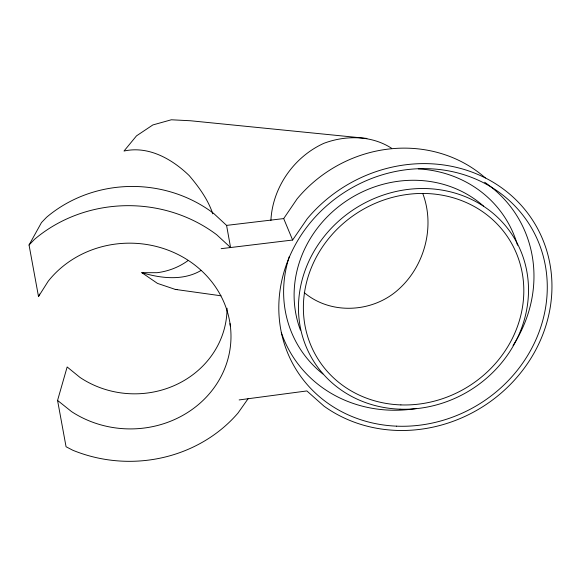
<?xml version="1.0" encoding="UTF-8"?>
<svg xmlns="http://www.w3.org/2000/svg" width="581" height="581" viewBox="0 0 581 581"><rect width="100%" height="100%" fill="white"/><g stroke="black" fill="none" stroke-linecap="round" stroke-linejoin="round"><path stroke-width="0.87" d="M270.906 220.446C272.511 187.554 293.884 156.906 323.857 143.325C345.753 135.082 371.76 135.315 391.71 148.351M248.065 398.748L238.014 413.04A138.975 127.82 1.4 0 1 72.799 450.246L66.06 446.745L57.563 400.425L67.156 366.967L80.004 377.439A93.011 86.351 2.4 0 0 176.508 384.549A93.011 86.351 2.4 0 0 227.055 308.213M29.05 245.008L34.562 239.278A138.975 127.82 1.4 0 1 216.648 234.709L230.577 247.528L226.575 225.392L213.743 213.488A127.951 118.829 2.5 0 0 46.545 217.294L41.469 222.581L29.05 245.008L38.506 296.535L39.581 294.08M38.506 296.535L48.187 281.255A101.021 92.873 1.3 0 1 188.97 260.847A101.021 92.873 1.3 0 1 212.174 390.301A101.021 92.873 1.3 0 1 71.543 411.602L57.563 400.425M226.575 225.392L283.688 218.587L297.16 198.796A131.241 121.24 -32 0 1 485.389 177.975M221.165 248.668L292.621 240.026L307.32 218.63A142.265 130.006 -31.4 0 1 502.863 188.709A142.265 130.006 -31.4 0 1 519.37 374.44A142.265 130.006 -31.4 0 1 323.987 406.148L306.877 390.94L239.147 399.931M201.208 270.368C183.182 281.059 161.017 278.401 141.851 272.678L157.458 283.39L175.273 289.403L221.005 295.794M141.851 272.678L157.037 272.707A65.878 63.097 9.5 0 0 187.808 260.746M175.273 289.403L177.002 289.454M366.909 138.431L190.553 120.761L171.344 119.78L152.868 124.937L136.506 135.852L124 151.045C148.576 145.584 172.129 159.071 189.224 175.615C198.949 187.104 207.983 199.465 212.799 213.852M304.219 292.599C330.938 315.171 372.712 312.68 398.305 289.585C424.5 266.352 435.184 226.895 422.924 193.931M283.688 218.587L292.621 240.026M230.011 323.595L230.388 326.282M418.291 168.882A121.64 111.857 -31.7 0 1 517.511 245.204M322.883 373.968A121.64 111.857 -31.7 0 1 289.36 256.432M300.428 330.095A113.368 104.108 -31.7 0 1 346.007 201.2A113.368 104.108 -31.7 0 1 483.661 206.233M484.663 182.245A132.301 121.516 -31.7 0 1 513.045 345.47M416.403 408.501A132.301 121.516 -31.7 0 1 281.284 332.463M396.511 426.156A137.348 125.503 -31.4 0 0 536.67 237.912A137.348 125.503 -31.4 0 0 305.933 228.275A137.348 125.503 -31.4 0 0 396.511 426.156M400.055 409.184A117.696 107.514 -31.4 0 0 519.145 247.252A117.696 107.514 -31.4 0 0 321.278 240.229A117.696 107.514 -31.4 0 0 400.055 409.184M400.89 404.906A112.787 103.026 -31.4 0 0 514.773 249.583A112.787 103.026 -31.4 0 0 325.128 243.148A112.787 103.026 -31.4 0 0 400.89 404.906"/></g></svg>
